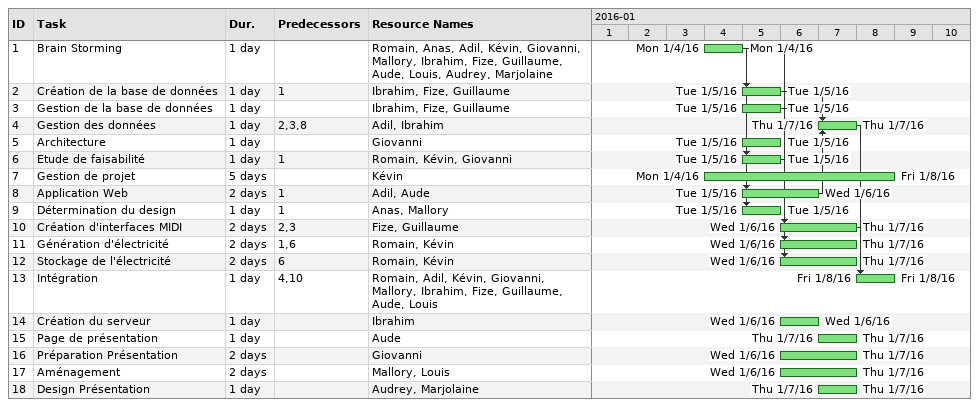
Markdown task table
| ID | Task | Duration | Start | Finish | Predecessors | Resources |
|---|---|---|---|---|---|---|
| 1 | Brain Storming | 1d | 2016-01-04 | 2016-01-04 |  | Romain, Anas, Adil, Kévin, Giovanni, Mallory, Ibrahim, Fize, Guillaume, Aude, Louis, Audrey, Marjolaine |
| 2 | Création de la base de données | 1d | 2016-01-05 | 2016-01-05 | 1 | Ibrahim, Fize, Guillaume |
| 3 | Gestion de la base de données | 1d | 2016-01-05 | 2016-01-05 |  | Ibrahim, Fize, Guillaume |
| 4 | Gestion des données | 1d | 2016-01-07 | 2016-01-07 | 2, 3, 8 | Adil, Ibrahim |
| 5 | Architecture | 1d | 2016-01-05 | 2016-01-05 |  | Giovanni |
| 6 | Etude de faisabilité | 1d | 2016-01-05 | 2016-01-05 | 1 | Romain, Kévin, Giovanni |
| 7 | Gestion de projet | 5d | 2016-01-04 | 2016-01-08 |  | Kévin |
| 8 | Application Web | 2d | 2016-01-05 | 2016-01-06 | 1 | Adil, Aude |
| 9 | Détermination du design | 1d | 2016-01-05 | 2016-01-05 | 1 | Anas, Mallory |
| 10 | Création d'interfaces MIDI | 2d | 2016-01-06 | 2016-01-07 | 2, 3 | Fize, Guillaume |
| 11 | Génération d'électricité | 2d | 2016-01-06 | 2016-01-07 | 1, 6 | Romain, Kévin |
| 12 | Stockage de l'électricité | 2d | 2016-01-06 | 2016-01-07 | 6 | Romain, Kévin |
| 13 | Intégration | 1d | 2016-01-08 | 2016-01-08 | 4, 10 | Romain, Adil, Kévin, Giovanni, Mallory, Ibrahim, Fize, Guillaume, Aude, Louis |
| 14 | Création du serveur | 1d | 2016-01-06 | 2016-01-06 |  | Ibrahim |
| 15 | Page de présentation | 1d | 2016-01-07 | 2016-01-07 |  | Aude |
| 16 | Préparation Présentation | 2d | 2016-01-06 | 2016-01-07 |  | Giovanni |
| 17 | Aménagement | 2d | 2016-01-06 | 2016-01-07 |  | Mallory, Louis |
| 18 | Design Présentation | 1d | 2016-01-07 | 2016-01-07 |  | Audrey, Marjolaine |
